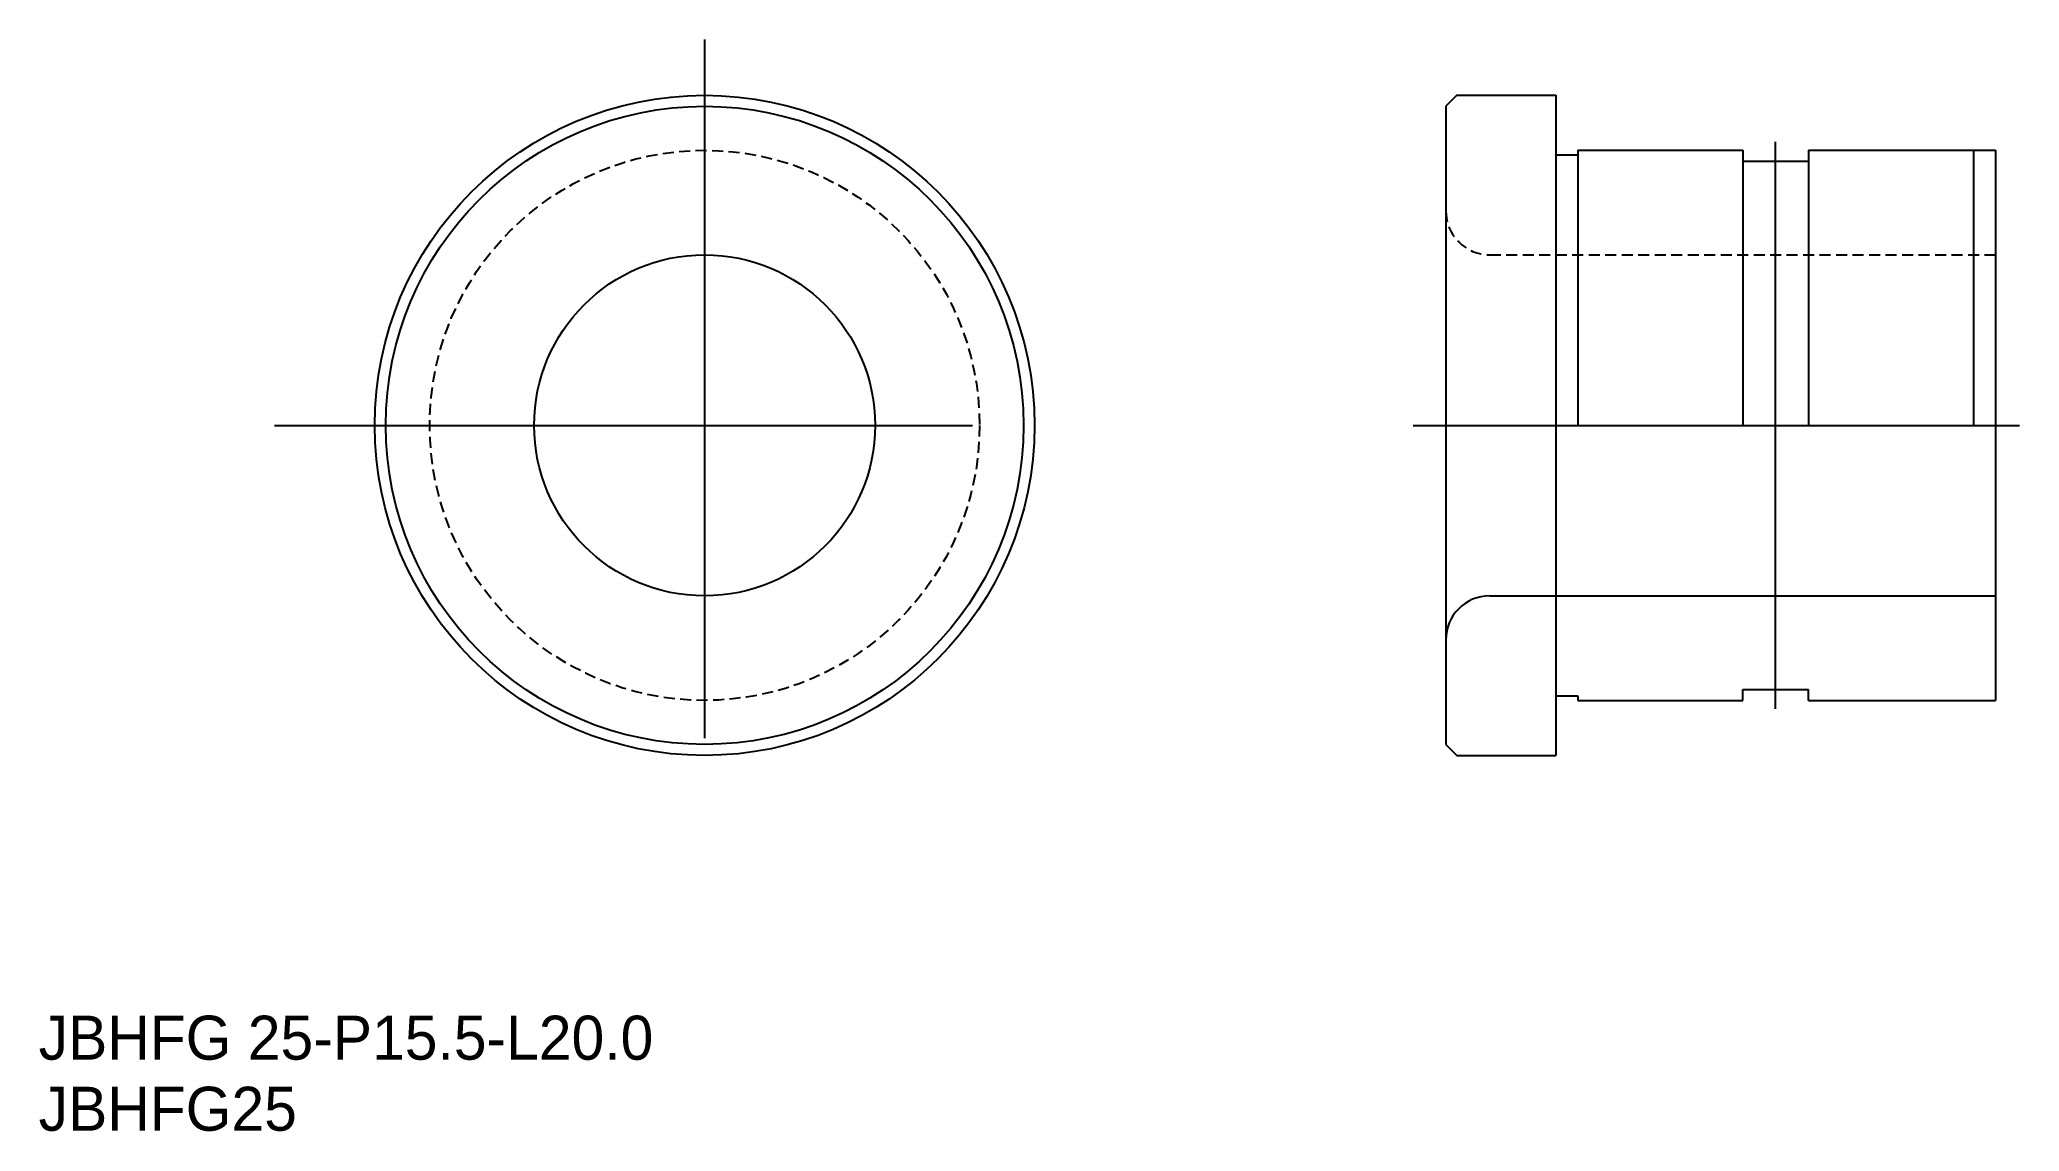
# Model space of a CAD drawing. Extents: x 77.8 to 167.9, y 156.8 to 206.4.
import ezdxf

# ---------------------------------------------------------------- set-up
doc = ezdxf.new("R2010")
doc.units = 0
doc.linetypes.add('CENTER', pattern=[50.8, 31.75, -6.35, 6.35, -6.35])
doc.linetypes.add('DASHED', pattern=[0.75, 0.5, -0.25])
doc.layers.get('0').update_dxf_attribs({"linetype": 'CONTINUOUS'})
doc.layers.add('CENTER', color=1, linetype='CENTER')

msp = doc.modelspace()

# ---------------------------------------------------------------- linework, layer by layer
for p, q in [((142.285, 203.868), (141.785, 203.368)), ((142.285, 203.868), (146.785, 203.868)), ((146.785, 203.868), (146.785, 173.868)), ((141.785, 203.368), (141.785, 174.368)), ((146.785, 201.168), (147.785, 201.168)), ((147.785, 201.368), (155.285, 201.368)), ((147.785, 201.368), (147.785, 188.868)), ((155.285, 201.368), (155.285, 188.868)), ((155.285, 200.868), (158.285, 200.868)), ((158.285, 201.368), (158.285, 188.868)), ((158.285, 201.368), (166.785, 201.368)), ((165.785, 201.368), (165.785, 188.868)), ((166.785, 201.368), (166.785, 176.368)), ((143.785, 181.118), (166.785, 181.118)), ((146.785, 176.568), (147.785, 176.568)), ((147.785, 176.568), (147.785, 176.368)), ((155.285, 176.868), (158.285, 176.868)), ((155.285, 176.368), (155.285, 176.868)), ((158.285, 176.368), (158.285, 176.868)), ((147.785, 176.368), (155.285, 176.368)), ((158.285, 176.368), (166.785, 176.368)), ((141.785, 174.368), (142.285, 173.868)), ((142.285, 173.868), (146.785, 173.868))]:
    msp.add_line(p, q)
at = {"color": 3, "linetype": 'DASHED'}
msp.add_line((143.785, 196.618), (166.785, 196.618), dxfattribs=at)
at = {"color": 7, "linetype": 'CONTINUOUS'}
for radius in [15, 14.5, 7.75]:
    msp.add_circle((108.083, 188.868), radius, dxfattribs=at)
at = {"color": 3, "linetype": 'DASHED'}
msp.add_circle((108.083, 188.868), 12.5, dxfattribs=at)
msp.add_arc((143.785, 198.618), 2, 180, 270, dxfattribs=at)
at = {"color": 7, "linetype": 'CONTINUOUS'}
msp.add_arc((143.785, 179.118), 2, 90, 180, dxfattribs=at)
at = {"layer": 'CENTER', "linetype": 'CENTER'}
for p, q in [((108.083, 206.4), (108.083, 172.72)), ((156.785, 175.977), (156.785, 201.76)), ((88.519, 188.868), (125.312, 188.868)), ((140.304, 188.868), (167.868, 188.868))]:
    msp.add_line(p, q, dxfattribs=at)

# ---------------------------------------------------------------- texts
for s, p in [('JBHFG 25-P15.5-L20.0', (77.802, 160.037)), ('JBHFG25', (77.802, 156.807))]:
    msp.add_text(s, height=2).set_placement(p)

doc.saveas('drawing.dxf')
